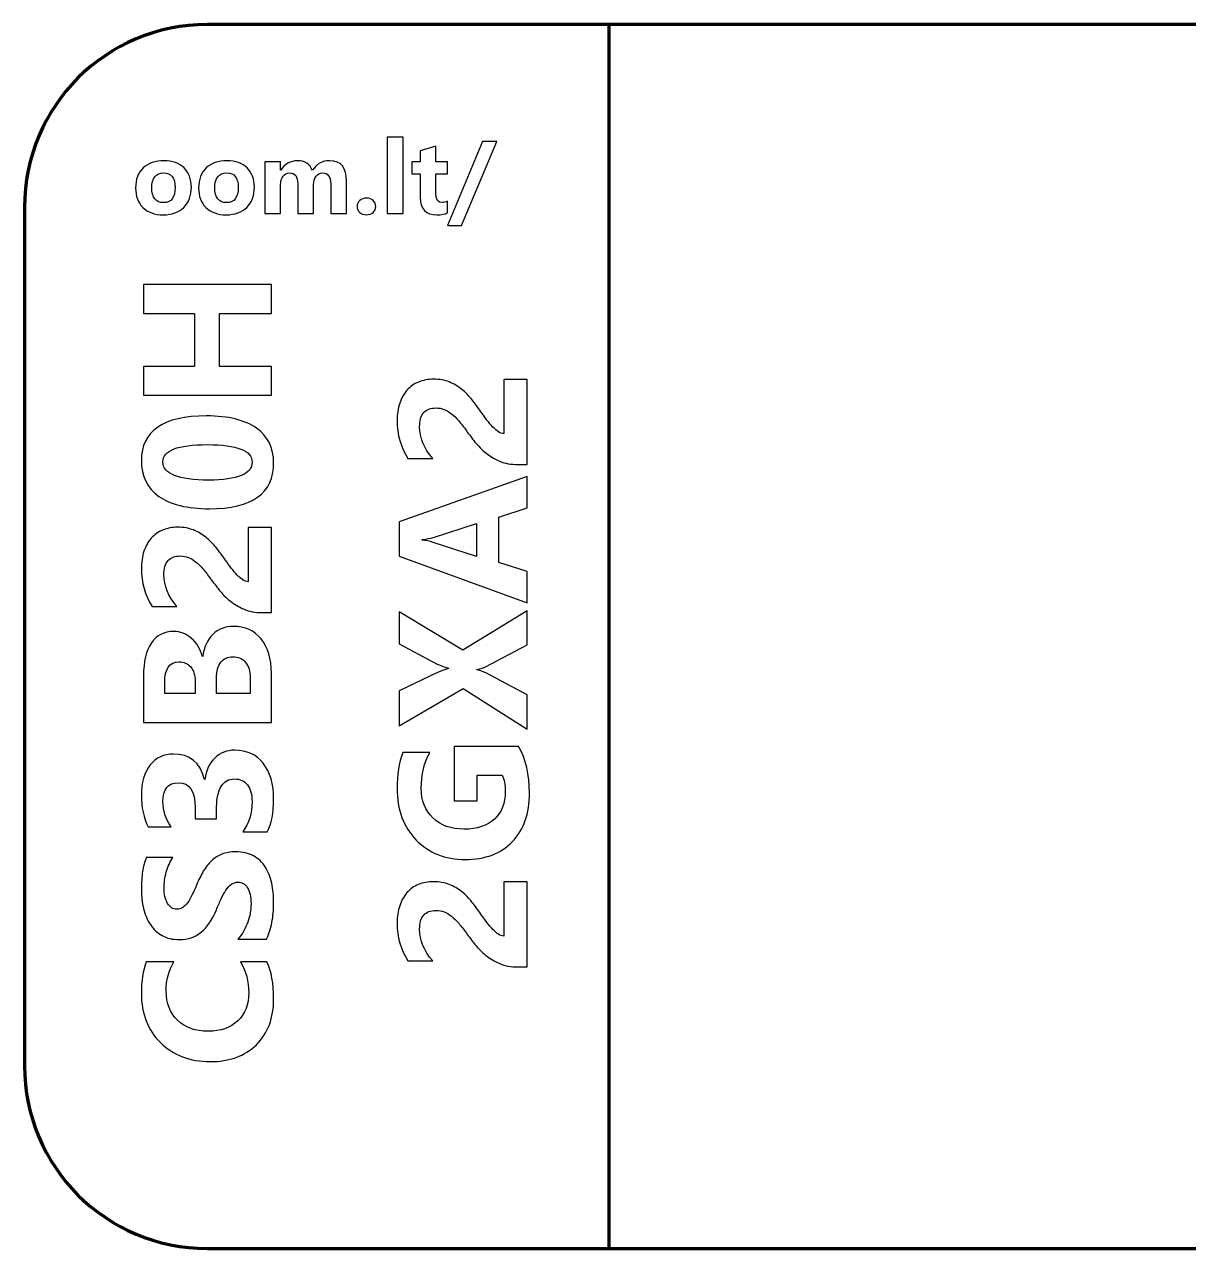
# Model space of a CAD drawing. Header units: centimetres. Extents: x -8 to 8, y -13.2 to 10.
# Drawn here: x -1.3 to 1.886, y 0.2 to 3.55 of the extents above; entities that cross this region are included whole.
import ezdxf

# ---------------------------------------------------------------- set-up
doc = ezdxf.new("R2010")
doc.units = ezdxf.units.CM
doc.header["$MEASUREMENT"] = 0
doc.layers.add('Layer 1', color=7, linetype='Continuous')

msp = doc.modelspace()

# ---------------------------------------------------------------- linework, layer by layer
at = {"layer": 'Layer 1', "lineweight": 100}
for points, knots in [([(-1.3, 0.7), (-1.3, 0.7), (-1.3, 3.05), (-1.3, 3.05), (-1.3, 3.05), (-1.3, 3.32614), (-1.07614, 3.55), (-0.8, 3.55), (-0.8, 3.55), (-0.8, 3.55), (5.3, 3.55), (5.3, 3.55), (5.3, 3.55), (5.57614, 3.55), (5.8, 3.32614), (5.8, 3.05), (5.8, 3.05), (5.8, 3.05), (5.8, 0.7), (5.8, 0.7), (5.8, 0.7), (5.8, 0.42386), (5.57614, 0.2), (5.3, 0.2), (5.3, 0.2), (5.3, 0.2), (-0.8, 0.2), (-0.8, 0.2), (-0.8, 0.2), (-1.07614, 0.2), (-1.3, 0.42386), (-1.3, 0.7)], [0, 0, 0, 0, 0.1111111, 0.1111111, 0.1111111, 0.1111111, 0.2222222, 0.2222222, 0.2222222, 0.2222222, 0.3333333, 0.3333333, 0.3333333, 0.3333333, 0.4444444, 0.4444444, 0.4444444, 0.4444444, 0.5555556, 0.5555556, 0.5555556, 0.5555556, 0.6666667, 0.6666667, 0.6666667, 0.6666667, 0.7777778, 0.7777778, 0.7777778, 0.7777778, 1, 1, 1, 1]), ([(-1.3, 0.7), (-1.3, 0.7), (-1.3, 3.05), (-1.3, 3.05), (-1.3, 3.05), (-1.3, 3.32614), (-1.07614, 3.55), (-0.8, 3.55), (-0.8, 3.55), (-0.8, 3.55), (0.3, 3.55), (0.3, 3.55), (0.3, 3.55), (0.3, 3.55), (0.3, 0.2), (0.3, 0.2), (0.3, 0.2), (0.3, 0.2), (-0.8, 0.2), (-0.8, 0.2), (-0.8, 0.2), (-1.07614, 0.2), (-1.3, 0.42386), (-1.3, 0.7)], [0, 0, 0, 0, 0.1428571, 0.1428571, 0.1428571, 0.1428571, 0.2857143, 0.2857143, 0.2857143, 0.2857143, 0.4285714, 0.4285714, 0.4285714, 0.4285714, 0.5714286, 0.5714286, 0.5714286, 0.5714286, 0.7142857, 0.7142857, 0.7142857, 0.7142857, 1, 1, 1, 1])]:
    msp.add_open_spline(points, degree=3, knots=knots, dxfattribs=at)
at = {"layer": 'Layer 1', "color": 7}
for points, knots in [([(-0.26396, 3.03258), (-0.26396, 3.03258), (-0.30747, 3.03258), (-0.30747, 3.03258), (-0.30747, 3.03258), (-0.30747, 3.03258), (-0.30747, 3.24147), (-0.30747, 3.24147), (-0.30747, 3.24147), (-0.30747, 3.24147), (-0.26396, 3.24147), (-0.26396, 3.24147), (-0.26396, 3.24147), (-0.26396, 3.24147), (-0.26396, 3.03258), (-0.26396, 3.03258)], [0, 0, 0, 0, 0.2, 0.2, 0.2, 0.2, 0.4, 0.4, 0.4, 0.4, 0.6, 0.6, 0.6, 0.6, 1, 1, 1, 1]), ([(-0.14199, 3.03423), (-0.14843, 3.03084), (-0.15812, 3.02915), (-0.17106, 3.02915), (-0.17106, 3.02915), (-0.20172, 3.02915), (-0.21711, 3.04509), (-0.21711, 3.07694), (-0.21711, 3.07694), (-0.21711, 3.07694), (-0.21711, 3.14156), (-0.21711, 3.14156), (-0.21711, 3.14156), (-0.21711, 3.14156), (-0.23997, 3.14156), (-0.23997, 3.14156), (-0.23997, 3.14156), (-0.23997, 3.14156), (-0.23997, 3.17369), (-0.23997, 3.17369), (-0.23997, 3.17369), (-0.23997, 3.17369), (-0.21711, 3.17369), (-0.21711, 3.17369), (-0.21711, 3.17369), (-0.21711, 3.17369), (-0.21711, 3.20412), (-0.21711, 3.20412), (-0.21711, 3.20412), (-0.21711, 3.20412), (-0.17369, 3.21654), (-0.17369, 3.21654), (-0.17369, 3.21654), (-0.17369, 3.21654), (-0.17369, 3.17369), (-0.17369, 3.17369), (-0.17369, 3.17369), (-0.17369, 3.17369), (-0.14199, 3.17369), (-0.14199, 3.17369), (-0.14199, 3.17369), (-0.14199, 3.17369), (-0.14199, 3.14156), (-0.14199, 3.14156), (-0.14199, 3.14156), (-0.14199, 3.14156), (-0.17369, 3.14156), (-0.17369, 3.14156), (-0.17369, 3.14156), (-0.17369, 3.14156), (-0.17369, 3.08451), (-0.17369, 3.08451), (-0.17369, 3.08451), (-0.17369, 3.06983), (-0.16786, 3.0625), (-0.15619, 3.0625), (-0.15619, 3.0625), (-0.15158, 3.0625), (-0.14683, 3.06381), (-0.14199, 3.06649), (-0.14199, 3.06649), (-0.14199, 3.06649), (-0.14199, 3.03423), (-0.14199, 3.03423)], [0, 0, 0, 0, 0.0588235, 0.0588235, 0.0588235, 0.0588235, 0.1176471, 0.1176471, 0.1176471, 0.1176471, 0.1764706, 0.1764706, 0.1764706, 0.1764706, 0.2352941, 0.2352941, 0.2352941, 0.2352941, 0.2941176, 0.2941176, 0.2941176, 0.2941176, 0.3529412, 0.3529412, 0.3529412, 0.3529412, 0.4117647, 0.4117647, 0.4117647, 0.4117647, 0.4705882, 0.4705882, 0.4705882, 0.4705882, 0.5294118, 0.5294118, 0.5294118, 0.5294118, 0.5882353, 0.5882353, 0.5882353, 0.5882353, 0.6470588, 0.6470588, 0.6470588, 0.6470588, 0.7058824, 0.7058824, 0.7058824, 0.7058824, 0.7647059, 0.7647059, 0.7647059, 0.7647059, 0.8235294, 0.8235294, 0.8235294, 0.8235294, 0.8823529, 0.8823529, 0.8823529, 0.8823529, 1, 1, 1, 1]), ([(-0.00737, 3.23018), (-0.00737, 3.23018), (-0.10365, 2.9998), (-0.10365, 2.9998), (-0.10365, 2.9998), (-0.10365, 2.9998), (-0.14255, 2.9998), (-0.14255, 2.9998), (-0.14255, 2.9998), (-0.14255, 2.9998), (-0.0466, 3.23018), (-0.0466, 3.23018), (-0.0466, 3.23018), (-0.0466, 3.23018), (-0.00737, 3.23018), (-0.00737, 3.23018)], [0, 0, 0, 0, 0.2, 0.2, 0.2, 0.2, 0.4, 0.4, 0.4, 0.4, 0.6, 0.6, 0.6, 0.6, 1, 1, 1, 1]), ([(-0.9203, 3.02915), (-0.94382, 3.02915), (-0.9623, 3.03573), (-0.97576, 3.0489), (-0.97576, 3.0489), (-0.98921, 3.06207), (-0.99594, 3.07999), (-0.99594, 3.10257), (-0.99594, 3.10257), (-0.99594, 3.1259), (-0.98897, 3.1442), (-0.975, 3.15737), (-0.975, 3.15737), (-0.96103, 3.17054), (-0.94213, 3.17712), (-0.91837, 3.17712), (-0.91837, 3.17712), (-0.89495, 3.17712), (-0.87656, 3.17054), (-0.86324, 3.15737), (-0.86324, 3.15737), (-0.84993, 3.1442), (-0.84325, 3.12675), (-0.84325, 3.10506), (-0.84325, 3.10506), (-0.84325, 3.08164), (-0.85012, 3.06311), (-0.86386, 3.04951), (-0.86386, 3.04951), (-0.87759, 3.03592), (-0.89641, 3.02915), (-0.9203, 3.02915)], [0, 0, 0, 0, 0.1111111, 0.1111111, 0.1111111, 0.1111111, 0.2222222, 0.2222222, 0.2222222, 0.2222222, 0.3333333, 0.3333333, 0.3333333, 0.3333333, 0.4444444, 0.4444444, 0.4444444, 0.4444444, 0.5555556, 0.5555556, 0.5555556, 0.5555556, 0.6666667, 0.6666667, 0.6666667, 0.6666667, 0.7777778, 0.7777778, 0.7777778, 0.7777778, 1, 1, 1, 1]), ([(-0.74777, 3.02915), (-0.77129, 3.02915), (-0.78977, 3.03573), (-0.80323, 3.0489), (-0.80323, 3.0489), (-0.81668, 3.06207), (-0.82341, 3.07999), (-0.82341, 3.10257), (-0.82341, 3.10257), (-0.82341, 3.1259), (-0.81644, 3.1442), (-0.80247, 3.15737), (-0.80247, 3.15737), (-0.7885, 3.17054), (-0.7696, 3.17712), (-0.74584, 3.17712), (-0.74584, 3.17712), (-0.72242, 3.17712), (-0.70403, 3.17054), (-0.69071, 3.15737), (-0.69071, 3.15737), (-0.6774, 3.1442), (-0.67072, 3.12675), (-0.67072, 3.10506), (-0.67072, 3.10506), (-0.67072, 3.08164), (-0.67759, 3.06311), (-0.69133, 3.04951), (-0.69133, 3.04951), (-0.70506, 3.03592), (-0.72388, 3.02915), (-0.74777, 3.02915)], [0, 0, 0, 0, 0.1111111, 0.1111111, 0.1111111, 0.1111111, 0.2222222, 0.2222222, 0.2222222, 0.2222222, 0.3333333, 0.3333333, 0.3333333, 0.3333333, 0.4444444, 0.4444444, 0.4444444, 0.4444444, 0.5555556, 0.5555556, 0.5555556, 0.5555556, 0.6666667, 0.6666667, 0.6666667, 0.6666667, 0.7777778, 0.7777778, 0.7777778, 0.7777778, 1, 1, 1, 1]), ([(-0.41842, 3.03258), (-0.41842, 3.03258), (-0.46183, 3.03258), (-0.46183, 3.03258), (-0.46183, 3.03258), (-0.46183, 3.03258), (-0.46183, 3.11306), (-0.46183, 3.11306), (-0.46183, 3.11306), (-0.46183, 3.13357), (-0.46936, 3.14377), (-0.48441, 3.14377), (-0.48441, 3.14377), (-0.49156, 3.14377), (-0.49739, 3.14072), (-0.50191, 3.13456), (-0.50191, 3.13456), (-0.50643, 3.12839), (-0.50868, 3.12073), (-0.50868, 3.11155), (-0.50868, 3.11155), (-0.50868, 3.11155), (-0.50868, 3.03258), (-0.50868, 3.03258), (-0.50868, 3.03258), (-0.50868, 3.03258), (-0.55219, 3.03258), (-0.55219, 3.03258), (-0.55219, 3.03258), (-0.55219, 3.03258), (-0.55219, 3.11391), (-0.55219, 3.11391), (-0.55219, 3.11391), (-0.55219, 3.1338), (-0.55962, 3.14377), (-0.57439, 3.14377), (-0.57439, 3.14377), (-0.58183, 3.14377), (-0.5878, 3.14086), (-0.59222, 3.13498), (-0.59222, 3.13498), (-0.59669, 3.1291), (-0.59895, 3.1211), (-0.59895, 3.11099), (-0.59895, 3.11099), (-0.59895, 3.11099), (-0.59895, 3.03258), (-0.59895, 3.03258), (-0.59895, 3.03258), (-0.59895, 3.03258), (-0.64246, 3.03258), (-0.64246, 3.03258), (-0.64246, 3.03258), (-0.64246, 3.03258), (-0.64246, 3.17369), (-0.64246, 3.17369), (-0.64246, 3.17369), (-0.64246, 3.17369), (-0.59895, 3.17369), (-0.59895, 3.17369), (-0.59895, 3.17369), (-0.59895, 3.17369), (-0.59895, 3.15163), (-0.59895, 3.15163), (-0.59895, 3.15163), (-0.59895, 3.15163), (-0.59838, 3.15163), (-0.59838, 3.15163), (-0.59838, 3.15163), (-0.59387, 3.15916), (-0.58756, 3.16532), (-0.57943, 3.17002), (-0.57943, 3.17002), (-0.57129, 3.17477), (-0.5624, 3.17712), (-0.55276, 3.17712), (-0.55276, 3.17712), (-0.53281, 3.17712), (-0.51917, 3.16837), (-0.51183, 3.15083), (-0.51183, 3.15083), (-0.50106, 3.16837), (-0.48531, 3.17712), (-0.46442, 3.17712), (-0.46442, 3.17712), (-0.43375, 3.17712), (-0.41842, 3.15821), (-0.41842, 3.12035), (-0.41842, 3.12035), (-0.41842, 3.12035), (-0.41842, 3.03258), (-0.41842, 3.03258)], [0, 0, 0, 0, 0.0416667, 0.0416667, 0.0416667, 0.0416667, 0.0833333, 0.0833333, 0.0833333, 0.0833333, 0.125, 0.125, 0.125, 0.125, 0.1666667, 0.1666667, 0.1666667, 0.1666667, 0.2083333, 0.2083333, 0.2083333, 0.2083333, 0.25, 0.25, 0.25, 0.25, 0.2916667, 0.2916667, 0.2916667, 0.2916667, 0.3333333, 0.3333333, 0.3333333, 0.3333333, 0.375, 0.375, 0.375, 0.375, 0.4166667, 0.4166667, 0.4166667, 0.4166667, 0.4583333, 0.4583333, 0.4583333, 0.4583333, 0.5, 0.5, 0.5, 0.5, 0.5416667, 0.5416667, 0.5416667, 0.5416667, 0.5833333, 0.5833333, 0.5833333, 0.5833333, 0.625, 0.625, 0.625, 0.625, 0.6666667, 0.6666667, 0.6666667, 0.6666667, 0.7083333, 0.7083333, 0.7083333, 0.7083333, 0.75, 0.75, 0.75, 0.75, 0.7916667, 0.7916667, 0.7916667, 0.7916667, 0.8333333, 0.8333333, 0.8333333, 0.8333333, 0.875, 0.875, 0.875, 0.875, 0.9166667, 0.9166667, 0.9166667, 0.9166667, 1, 1, 1, 1]), ([(-0.91917, 3.14377), (-0.92947, 3.14377), (-0.93747, 3.14025), (-0.94316, 3.13319), (-0.94316, 3.13319), (-0.94885, 3.12609), (-0.95172, 3.11607), (-0.95172, 3.10314), (-0.95172, 3.10314), (-0.95172, 3.07604), (-0.94076, 3.0625), (-0.91889, 3.0625), (-0.91889, 3.0625), (-0.89805, 3.0625), (-0.88761, 3.07642), (-0.88761, 3.10422), (-0.88761, 3.10422), (-0.88761, 3.1306), (-0.89815, 3.14377), (-0.91917, 3.14377)], [0, 0, 0, 0, 0.1666667, 0.1666667, 0.1666667, 0.1666667, 0.3333333, 0.3333333, 0.3333333, 0.3333333, 0.5, 0.5, 0.5, 0.5, 0.6666667, 0.6666667, 0.6666667, 0.6666667, 1, 1, 1, 1]), ([(-0.74664, 3.14377), (-0.75694, 3.14377), (-0.76494, 3.14025), (-0.77063, 3.13319), (-0.77063, 3.13319), (-0.77632, 3.12609), (-0.77919, 3.11607), (-0.77919, 3.10314), (-0.77919, 3.10314), (-0.77919, 3.07604), (-0.76823, 3.0625), (-0.74636, 3.0625), (-0.74636, 3.0625), (-0.72552, 3.0625), (-0.71508, 3.07642), (-0.71508, 3.10422), (-0.71508, 3.10422), (-0.71508, 3.1306), (-0.72562, 3.14377), (-0.74664, 3.14377)], [0, 0, 0, 0, 0.1666667, 0.1666667, 0.1666667, 0.1666667, 0.3333333, 0.3333333, 0.3333333, 0.3333333, 0.5, 0.5, 0.5, 0.5, 0.6666667, 0.6666667, 0.6666667, 0.6666667, 1, 1, 1, 1]), ([(-0.36452, 3.02915), (-0.37172, 3.02915), (-0.37769, 3.03136), (-0.38244, 3.03573), (-0.38244, 3.03573), (-0.38724, 3.04015), (-0.38959, 3.04556), (-0.38959, 3.05201), (-0.38959, 3.05201), (-0.38959, 3.05864), (-0.38714, 3.06405), (-0.38225, 3.06828), (-0.38225, 3.06828), (-0.37731, 3.07251), (-0.3712, 3.07463), (-0.36386, 3.07463), (-0.36386, 3.07463), (-0.35638, 3.07463), (-0.35031, 3.07247), (-0.34556, 3.06819), (-0.34556, 3.06819), (-0.34086, 3.06395), (-0.33851, 3.05854), (-0.33851, 3.05201), (-0.33851, 3.05201), (-0.33851, 3.04533), (-0.34091, 3.03982), (-0.3457, 3.03554), (-0.3457, 3.03554), (-0.35055, 3.03126), (-0.35681, 3.02915), (-0.36452, 3.02915)], [0, 0, 0, 0, 0.1111111, 0.1111111, 0.1111111, 0.1111111, 0.2222222, 0.2222222, 0.2222222, 0.2222222, 0.3333333, 0.3333333, 0.3333333, 0.3333333, 0.4444444, 0.4444444, 0.4444444, 0.4444444, 0.5555556, 0.5555556, 0.5555556, 0.5555556, 0.6666667, 0.6666667, 0.6666667, 0.6666667, 0.7777778, 0.7777778, 0.7777778, 0.7777778, 1, 1, 1, 1]), ([(-0.62408, 2.83845), (-0.62408, 2.83845), (-0.62408, 2.75937), (-0.62408, 2.75937), (-0.62408, 2.75937), (-0.62408, 2.75937), (-0.76666, 2.75937), (-0.76666, 2.75937), (-0.76666, 2.75937), (-0.76666, 2.75937), (-0.76666, 2.61437), (-0.76666, 2.61437), (-0.76666, 2.61437), (-0.76666, 2.61437), (-0.62408, 2.61437), (-0.62408, 2.61437), (-0.62408, 2.61437), (-0.62408, 2.61437), (-0.62408, 2.53545), (-0.62408, 2.53545), (-0.62408, 2.53545), (-0.62408, 2.53545), (-0.97416, 2.53545), (-0.97416, 2.53545), (-0.97416, 2.53545), (-0.97416, 2.53545), (-0.97416, 2.61437), (-0.97416, 2.61437), (-0.97416, 2.61437), (-0.97416, 2.61437), (-0.8345, 2.61437), (-0.8345, 2.61437), (-0.8345, 2.61437), (-0.8345, 2.61437), (-0.8345, 2.75937), (-0.8345, 2.75937), (-0.8345, 2.75937), (-0.8345, 2.75937), (-0.97416, 2.75937), (-0.97416, 2.75937), (-0.97416, 2.75937), (-0.97416, 2.75937), (-0.97416, 2.83845), (-0.97416, 2.83845), (-0.97416, 2.83845), (-0.97416, 2.83845), (-0.62408, 2.83845), (-0.62408, 2.83845)], [0, 0, 0, 0, 0.0769231, 0.0769231, 0.0769231, 0.0769231, 0.1538462, 0.1538462, 0.1538462, 0.1538462, 0.2307692, 0.2307692, 0.2307692, 0.2307692, 0.3076923, 0.3076923, 0.3076923, 0.3076923, 0.3846154, 0.3846154, 0.3846154, 0.3846154, 0.4615385, 0.4615385, 0.4615385, 0.4615385, 0.5384615, 0.5384615, 0.5384615, 0.5384615, 0.6153846, 0.6153846, 0.6153846, 0.6153846, 0.6923077, 0.6923077, 0.6923077, 0.6923077, 0.7692308, 0.7692308, 0.7692308, 0.7692308, 0.8461538, 0.8461538, 0.8461538, 0.8461538, 1, 1, 1, 1]), ([(0.01192, 2.43013), (0.01192, 2.43013), (0.01192, 2.57855), (0.01192, 2.57855), (0.01192, 2.57855), (0.01192, 2.57855), (0.07592, 2.57855), (0.07592, 2.57855), (0.07592, 2.57855), (0.07592, 2.57855), (0.07592, 2.34563), (0.07592, 2.34563), (0.07592, 2.34563), (0.07592, 2.34563), (0.04959, 2.34563), (0.04959, 2.34563), (0.04959, 2.34563), (0.03167, 2.34563), (0.01559, 2.34863), (0.00134, 2.35471), (0.00134, 2.35471), (-0.01291, 2.36071), (-0.02566, 2.3683), (-0.037, 2.37738), (-0.037, 2.37738), (-0.04833, 2.38646), (-0.05833, 2.39646), (-0.067, 2.4073), (-0.067, 2.4073), (-0.07575, 2.41813), (-0.08358, 2.42838), (-0.09058, 2.43821), (-0.09058, 2.43821), (-0.09791, 2.44846), (-0.10491, 2.45738), (-0.11158, 2.46513), (-0.11158, 2.46513), (-0.11825, 2.47288), (-0.12491, 2.47938), (-0.1315, 2.48471), (-0.1315, 2.48471), (-0.13808, 2.48996), (-0.14475, 2.49388), (-0.1515, 2.49655), (-0.1515, 2.49655), (-0.15825, 2.49913), (-0.16541, 2.50046), (-0.17308, 2.50046), (-0.17308, 2.50046), (-0.18808, 2.50046), (-0.19941, 2.49621), (-0.20708, 2.48771), (-0.20708, 2.48771), (-0.21466, 2.4793), (-0.2185, 2.4663), (-0.2185, 2.44888), (-0.2185, 2.44888), (-0.2185, 2.4188), (-0.20658, 2.38996), (-0.18266, 2.36246), (-0.18266, 2.36246), (-0.18266, 2.36246), (-0.2505, 2.36246), (-0.2505, 2.36246), (-0.2505, 2.36246), (-0.27016, 2.39296), (-0.28008, 2.4273), (-0.28008, 2.46555), (-0.28008, 2.46555), (-0.28008, 2.4833), (-0.27775, 2.49913), (-0.27308, 2.51321), (-0.27308, 2.51321), (-0.26841, 2.5273), (-0.26183, 2.53921), (-0.25316, 2.54905), (-0.25316, 2.54905), (-0.24458, 2.5588), (-0.23408, 2.56621), (-0.22183, 2.57138), (-0.22183, 2.57138), (-0.2095, 2.57646), (-0.19583, 2.57905), (-0.18066, 2.57905), (-0.18066, 2.57905), (-0.16458, 2.57905), (-0.15025, 2.57655), (-0.13766, 2.57163), (-0.13766, 2.57163), (-0.12516, 2.56663), (-0.11375, 2.56005), (-0.1035, 2.5518), (-0.1035, 2.5518), (-0.09325, 2.54363), (-0.08383, 2.53413), (-0.07533, 2.52338), (-0.07533, 2.52338), (-0.06675, 2.51263), (-0.0585, 2.50146), (-0.05058, 2.48996), (-0.05058, 2.48996), (-0.045, 2.48213), (-0.0395, 2.47463), (-0.03408, 2.46738), (-0.03408, 2.46738), (-0.02858, 2.46013), (-0.02325, 2.45371), (-0.01791, 2.44821), (-0.01791, 2.44821), (-0.01266, 2.44263), (-0.0075, 2.43821), (-0.00241, 2.43496), (-0.00241, 2.43496), (0.00259, 2.43171), (0.00742, 2.43013), (0.01192, 2.43013)], [0, 0, 0, 0, 0.0333333, 0.0333333, 0.0333333, 0.0333333, 0.0666667, 0.0666667, 0.0666667, 0.0666667, 0.1, 0.1, 0.1, 0.1, 0.1333333, 0.1333333, 0.1333333, 0.1333333, 0.1666667, 0.1666667, 0.1666667, 0.1666667, 0.2, 0.2, 0.2, 0.2, 0.2333333, 0.2333333, 0.2333333, 0.2333333, 0.2666667, 0.2666667, 0.2666667, 0.2666667, 0.3, 0.3, 0.3, 0.3, 0.3333333, 0.3333333, 0.3333333, 0.3333333, 0.3666667, 0.3666667, 0.3666667, 0.3666667, 0.4, 0.4, 0.4, 0.4, 0.4333333, 0.4333333, 0.4333333, 0.4333333, 0.4666667, 0.4666667, 0.4666667, 0.4666667, 0.5, 0.5, 0.5, 0.5, 0.5333333, 0.5333333, 0.5333333, 0.5333333, 0.5666667, 0.5666667, 0.5666667, 0.5666667, 0.6, 0.6, 0.6, 0.6, 0.6333333, 0.6333333, 0.6333333, 0.6333333, 0.6666667, 0.6666667, 0.6666667, 0.6666667, 0.7, 0.7, 0.7, 0.7, 0.7333333, 0.7333333, 0.7333333, 0.7333333, 0.7666667, 0.7666667, 0.7666667, 0.7666667, 0.8, 0.8, 0.8, 0.8, 0.8333333, 0.8333333, 0.8333333, 0.8333333, 0.8666667, 0.8666667, 0.8666667, 0.8666667, 0.9, 0.9, 0.9, 0.9, 0.9333333, 0.9333333, 0.9333333, 0.9333333, 1, 1, 1, 1]), ([(-0.618, 2.3497), (-0.618, 2.26637), (-0.6765, 2.2247), (-0.7935, 2.2247), (-0.7935, 2.2247), (-0.85425, 2.2247), (-0.9005, 2.23595), (-0.93233, 2.25854), (-0.93233, 2.25854), (-0.96416, 2.28104), (-0.98008, 2.31379), (-0.98008, 2.35654), (-0.98008, 2.35654), (-0.98008, 2.43795), (-0.92058, 2.47862), (-0.80158, 2.47862), (-0.80158, 2.47862), (-0.74233, 2.47862), (-0.69691, 2.46754), (-0.66533, 2.44529), (-0.66533, 2.44529), (-0.63375, 2.42312), (-0.618, 2.3912), (-0.618, 2.3497)], [0, 0, 0, 0, 0.1428571, 0.1428571, 0.1428571, 0.1428571, 0.2857143, 0.2857143, 0.2857143, 0.2857143, 0.4285714, 0.4285714, 0.4285714, 0.4285714, 0.5714286, 0.5714286, 0.5714286, 0.5714286, 0.7142857, 0.7142857, 0.7142857, 0.7142857, 1, 1, 1, 1]), ([(-0.92116, 2.35312), (-0.92116, 2.31979), (-0.87925, 2.30312), (-0.7955, 2.30312), (-0.7955, 2.30312), (-0.7165, 2.30312), (-0.67708, 2.31945), (-0.67708, 2.35212), (-0.67708, 2.35212), (-0.67708, 2.38404), (-0.71775, 2.40004), (-0.79916, 2.40004), (-0.79916, 2.40004), (-0.8805, 2.40004), (-0.92116, 2.38437), (-0.92116, 2.35312)], [0, 0, 0, 0, 0.2, 0.2, 0.2, 0.2, 0.4, 0.4, 0.4, 0.4, 0.6, 0.6, 0.6, 0.6, 1, 1, 1, 1]), ([(0.07592, 2.31288), (0.07592, 2.31288), (0.07592, 2.22696), (0.07592, 2.22696), (0.07592, 2.22696), (0.07592, 2.22696), (-0.002, 2.20204), (-0.002, 2.20204), (-0.002, 2.20204), (-0.002, 2.20204), (-0.002, 2.07754), (-0.002, 2.07754), (-0.002, 2.07754), (-0.002, 2.07754), (0.07592, 2.05288), (0.07592, 2.05288), (0.07592, 2.05288), (0.07592, 2.05288), (0.07592, 1.96738), (0.07592, 1.96738), (0.07592, 1.96738), (0.07592, 1.96738), (-0.27416, 2.09488), (-0.27416, 2.09488), (-0.27416, 2.09488), (-0.27416, 2.09488), (-0.27416, 2.18838), (-0.27416, 2.18838), (-0.27416, 2.18838), (-0.27416, 2.18838), (0.07592, 2.31288), (0.07592, 2.31288)], [0, 0, 0, 0, 0.1111111, 0.1111111, 0.1111111, 0.1111111, 0.2222222, 0.2222222, 0.2222222, 0.2222222, 0.3333333, 0.3333333, 0.3333333, 0.3333333, 0.4444444, 0.4444444, 0.4444444, 0.4444444, 0.5555556, 0.5555556, 0.5555556, 0.5555556, 0.6666667, 0.6666667, 0.6666667, 0.6666667, 0.7777778, 0.7777778, 0.7777778, 0.7777778, 1, 1, 1, 1]), ([(-0.0625, 2.18396), (-0.0625, 2.18396), (-0.18016, 2.14638), (-0.18016, 2.14638), (-0.18016, 2.14638), (-0.189, 2.14363), (-0.1995, 2.14163), (-0.21166, 2.14046), (-0.21166, 2.14046), (-0.21166, 2.14046), (-0.21166, 2.13854), (-0.21166, 2.13854), (-0.21166, 2.13854), (-0.20141, 2.13771), (-0.19125, 2.13571), (-0.18116, 2.13246), (-0.18116, 2.13246), (-0.18116, 2.13246), (-0.0625, 2.09438), (-0.0625, 2.09438), (-0.0625, 2.09438), (-0.0625, 2.09438), (-0.0625, 2.18396), (-0.0625, 2.18396)], [0, 0, 0, 0, 0.1428571, 0.1428571, 0.1428571, 0.1428571, 0.2857143, 0.2857143, 0.2857143, 0.2857143, 0.4285714, 0.4285714, 0.4285714, 0.4285714, 0.5714286, 0.5714286, 0.5714286, 0.5714286, 0.7142857, 0.7142857, 0.7142857, 0.7142857, 1, 1, 1, 1]), ([(-0.68808, 2.02504), (-0.68808, 2.02504), (-0.68808, 2.17346), (-0.68808, 2.17346), (-0.68808, 2.17346), (-0.68808, 2.17346), (-0.62408, 2.17346), (-0.62408, 2.17346), (-0.62408, 2.17346), (-0.62408, 2.17346), (-0.62408, 1.94054), (-0.62408, 1.94054), (-0.62408, 1.94054), (-0.62408, 1.94054), (-0.65041, 1.94054), (-0.65041, 1.94054), (-0.65041, 1.94054), (-0.66833, 1.94054), (-0.68441, 1.94354), (-0.69866, 1.94962), (-0.69866, 1.94962), (-0.71291, 1.95562), (-0.72566, 1.96321), (-0.737, 1.97229), (-0.737, 1.97229), (-0.74833, 1.98137), (-0.75833, 1.99137), (-0.767, 2.00221), (-0.767, 2.00221), (-0.77575, 2.01304), (-0.78358, 2.02329), (-0.79058, 2.03312), (-0.79058, 2.03312), (-0.79791, 2.04337), (-0.80491, 2.05229), (-0.81158, 2.06004), (-0.81158, 2.06004), (-0.81825, 2.06779), (-0.82491, 2.07429), (-0.8315, 2.07962), (-0.8315, 2.07962), (-0.83808, 2.08487), (-0.84475, 2.08879), (-0.8515, 2.09146), (-0.8515, 2.09146), (-0.85825, 2.09404), (-0.86541, 2.09537), (-0.87308, 2.09537), (-0.87308, 2.09537), (-0.88808, 2.09537), (-0.89941, 2.09112), (-0.90708, 2.08262), (-0.90708, 2.08262), (-0.91466, 2.07421), (-0.9185, 2.06121), (-0.9185, 2.04379), (-0.9185, 2.04379), (-0.9185, 2.01371), (-0.90658, 1.98487), (-0.88266, 1.95737), (-0.88266, 1.95737), (-0.88266, 1.95737), (-0.9505, 1.95737), (-0.9505, 1.95737), (-0.9505, 1.95737), (-0.97016, 1.98787), (-0.98008, 2.02221), (-0.98008, 2.06046), (-0.98008, 2.06046), (-0.98008, 2.07821), (-0.97775, 2.09404), (-0.97308, 2.10812), (-0.97308, 2.10812), (-0.96841, 2.12221), (-0.96183, 2.13412), (-0.95316, 2.14396), (-0.95316, 2.14396), (-0.94458, 2.15371), (-0.93408, 2.16112), (-0.92183, 2.16629), (-0.92183, 2.16629), (-0.9095, 2.17137), (-0.89583, 2.17396), (-0.88066, 2.17396), (-0.88066, 2.17396), (-0.86458, 2.17396), (-0.85025, 2.17146), (-0.83766, 2.16654), (-0.83766, 2.16654), (-0.82516, 2.16154), (-0.81375, 2.15496), (-0.8035, 2.14671), (-0.8035, 2.14671), (-0.79325, 2.13854), (-0.78383, 2.12904), (-0.77533, 2.11829), (-0.77533, 2.11829), (-0.76675, 2.10754), (-0.7585, 2.09637), (-0.75058, 2.08487), (-0.75058, 2.08487), (-0.745, 2.07704), (-0.7395, 2.06954), (-0.73408, 2.06229), (-0.73408, 2.06229), (-0.72858, 2.05504), (-0.72325, 2.04862), (-0.71791, 2.04312), (-0.71791, 2.04312), (-0.71266, 2.03754), (-0.7075, 2.03312), (-0.70241, 2.02987), (-0.70241, 2.02987), (-0.69741, 2.02662), (-0.69258, 2.02504), (-0.68808, 2.02504)], [0, 0, 0, 0, 0.0333333, 0.0333333, 0.0333333, 0.0333333, 0.0666667, 0.0666667, 0.0666667, 0.0666667, 0.1, 0.1, 0.1, 0.1, 0.1333333, 0.1333333, 0.1333333, 0.1333333, 0.1666667, 0.1666667, 0.1666667, 0.1666667, 0.2, 0.2, 0.2, 0.2, 0.2333333, 0.2333333, 0.2333333, 0.2333333, 0.2666667, 0.2666667, 0.2666667, 0.2666667, 0.3, 0.3, 0.3, 0.3, 0.3333333, 0.3333333, 0.3333333, 0.3333333, 0.3666667, 0.3666667, 0.3666667, 0.3666667, 0.4, 0.4, 0.4, 0.4, 0.4333333, 0.4333333, 0.4333333, 0.4333333, 0.4666667, 0.4666667, 0.4666667, 0.4666667, 0.5, 0.5, 0.5, 0.5, 0.5333333, 0.5333333, 0.5333333, 0.5333333, 0.5666667, 0.5666667, 0.5666667, 0.5666667, 0.6, 0.6, 0.6, 0.6, 0.6333333, 0.6333333, 0.6333333, 0.6333333, 0.6666667, 0.6666667, 0.6666667, 0.6666667, 0.7, 0.7, 0.7, 0.7, 0.7333333, 0.7333333, 0.7333333, 0.7333333, 0.7666667, 0.7666667, 0.7666667, 0.7666667, 0.8, 0.8, 0.8, 0.8, 0.8333333, 0.8333333, 0.8333333, 0.8333333, 0.8666667, 0.8666667, 0.8666667, 0.8666667, 0.9, 0.9, 0.9, 0.9, 0.9333333, 0.9333333, 0.9333333, 0.9333333, 1, 1, 1, 1]), ([(0.07592, 1.94563), (0.07592, 1.94563), (0.07592, 1.85213), (0.07592, 1.85213), (0.07592, 1.85213), (0.07592, 1.85213), (-0.03808, 1.79179), (-0.03808, 1.79179), (-0.03808, 1.79179), (-0.04233, 1.78954), (-0.05016, 1.78721), (-0.0615, 1.78471), (-0.0615, 1.78471), (-0.0615, 1.78471), (-0.0615, 1.78379), (-0.0615, 1.78379), (-0.0615, 1.78379), (-0.05616, 1.78263), (-0.048, 1.77996), (-0.03708, 1.77571), (-0.03708, 1.77571), (-0.03708, 1.77571), (0.07592, 1.71521), (0.07592, 1.71521), (0.07592, 1.71521), (0.07592, 1.71521), (0.07592, 1.62121), (0.07592, 1.62121), (0.07592, 1.62121), (0.07592, 1.62121), (-0.09916, 1.73271), (-0.09916, 1.73271), (-0.09916, 1.73271), (-0.09916, 1.73271), (-0.27416, 1.63071), (-0.27416, 1.63071), (-0.27416, 1.63071), (-0.27416, 1.63071), (-0.27416, 1.72663), (-0.27416, 1.72663), (-0.27416, 1.72663), (-0.27416, 1.72663), (-0.16916, 1.77671), (-0.16916, 1.77671), (-0.16916, 1.77671), (-0.16091, 1.78063), (-0.15108, 1.78413), (-0.13966, 1.78721), (-0.13966, 1.78721), (-0.13966, 1.78721), (-0.13966, 1.78821), (-0.13966, 1.78821), (-0.13966, 1.78821), (-0.1465, 1.79013), (-0.15666, 1.79379), (-0.17016, 1.79913), (-0.17016, 1.79913), (-0.17016, 1.79913), (-0.27416, 1.85479), (-0.27416, 1.85479), (-0.27416, 1.85479), (-0.27416, 1.85479), (-0.27416, 1.94271), (-0.27416, 1.94271), (-0.27416, 1.94271), (-0.27416, 1.94271), (-0.10058, 1.83771), (-0.10058, 1.83771), (-0.10058, 1.83771), (-0.10058, 1.83771), (0.07592, 1.94563), (0.07592, 1.94563)], [0, 0, 0, 0, 0.0526316, 0.0526316, 0.0526316, 0.0526316, 0.1052632, 0.1052632, 0.1052632, 0.1052632, 0.1578947, 0.1578947, 0.1578947, 0.1578947, 0.2105263, 0.2105263, 0.2105263, 0.2105263, 0.2631579, 0.2631579, 0.2631579, 0.2631579, 0.3157895, 0.3157895, 0.3157895, 0.3157895, 0.3684211, 0.3684211, 0.3684211, 0.3684211, 0.4210526, 0.4210526, 0.4210526, 0.4210526, 0.4736842, 0.4736842, 0.4736842, 0.4736842, 0.5263158, 0.5263158, 0.5263158, 0.5263158, 0.5789474, 0.5789474, 0.5789474, 0.5789474, 0.6315789, 0.6315789, 0.6315789, 0.6315789, 0.6842105, 0.6842105, 0.6842105, 0.6842105, 0.7368421, 0.7368421, 0.7368421, 0.7368421, 0.7894737, 0.7894737, 0.7894737, 0.7894737, 0.8421053, 0.8421053, 0.8421053, 0.8421053, 0.8947368, 0.8947368, 0.8947368, 0.8947368, 1, 1, 1, 1]), ([(-0.62408, 1.63971), (-0.62408, 1.63971), (-0.97416, 1.63971), (-0.97416, 1.63971), (-0.97416, 1.63971), (-0.97416, 1.63971), (-0.97416, 1.76721), (-0.97416, 1.76721), (-0.97416, 1.76721), (-0.97416, 1.80629), (-0.967, 1.83629), (-0.95266, 1.85729), (-0.95266, 1.85729), (-0.93841, 1.87829), (-0.91816, 1.88879), (-0.89216, 1.88879), (-0.89216, 1.88879), (-0.87325, 1.88879), (-0.85675, 1.88238), (-0.84258, 1.86963), (-0.84258, 1.86963), (-0.82841, 1.85679), (-0.81858, 1.84054), (-0.81308, 1.82063), (-0.81308, 1.82063), (-0.81308, 1.82063), (-0.81208, 1.82063), (-0.81208, 1.82063), (-0.81208, 1.82063), (-0.809, 1.84554), (-0.79975, 1.86546), (-0.7845, 1.88038), (-0.7845, 1.88038), (-0.76916, 1.89521), (-0.75058, 1.90271), (-0.72858, 1.90271), (-0.72858, 1.90271), (-0.6965, 1.90271), (-0.67108, 1.89121), (-0.65225, 1.86829), (-0.65225, 1.86829), (-0.6335, 1.84529), (-0.62408, 1.81396), (-0.62408, 1.77429), (-0.62408, 1.77429), (-0.62408, 1.77429), (-0.62408, 1.63971), (-0.62408, 1.63971)], [0, 0, 0, 0, 0.0769231, 0.0769231, 0.0769231, 0.0769231, 0.1538462, 0.1538462, 0.1538462, 0.1538462, 0.2307692, 0.2307692, 0.2307692, 0.2307692, 0.3076923, 0.3076923, 0.3076923, 0.3076923, 0.3846154, 0.3846154, 0.3846154, 0.3846154, 0.4615385, 0.4615385, 0.4615385, 0.4615385, 0.5384615, 0.5384615, 0.5384615, 0.5384615, 0.6153846, 0.6153846, 0.6153846, 0.6153846, 0.6923077, 0.6923077, 0.6923077, 0.6923077, 0.7692308, 0.7692308, 0.7692308, 0.7692308, 0.8461538, 0.8461538, 0.8461538, 0.8461538, 1, 1, 1, 1]), ([(-0.7745, 1.71863), (-0.7745, 1.71863), (-0.68216, 1.71863), (-0.68216, 1.71863), (-0.68216, 1.71863), (-0.68216, 1.71863), (-0.68216, 1.76138), (-0.68216, 1.76138), (-0.68216, 1.76138), (-0.68216, 1.77954), (-0.68641, 1.79388), (-0.69491, 1.80421), (-0.69491, 1.80421), (-0.70333, 1.81454), (-0.71491, 1.81971), (-0.72958, 1.81971), (-0.72958, 1.81971), (-0.74358, 1.81971), (-0.7545, 1.81463), (-0.7625, 1.80446), (-0.7625, 1.80446), (-0.7705, 1.79421), (-0.7745, 1.78004), (-0.7745, 1.76179), (-0.7745, 1.76179), (-0.7745, 1.76179), (-0.7745, 1.71863), (-0.7745, 1.71863)], [0, 0, 0, 0, 0.125, 0.125, 0.125, 0.125, 0.25, 0.25, 0.25, 0.25, 0.375, 0.375, 0.375, 0.375, 0.5, 0.5, 0.5, 0.5, 0.625, 0.625, 0.625, 0.625, 0.75, 0.75, 0.75, 0.75, 1, 1, 1, 1]), ([(-0.91608, 1.71863), (-0.91608, 1.71863), (-0.83308, 1.71863), (-0.83308, 1.71863), (-0.83308, 1.71863), (-0.83308, 1.71863), (-0.83308, 1.75329), (-0.83308, 1.75329), (-0.83308, 1.75329), (-0.83308, 1.76954), (-0.837, 1.78238), (-0.84491, 1.79171), (-0.84491, 1.79171), (-0.85283, 1.80113), (-0.86366, 1.80579), (-0.8775, 1.80579), (-0.8775, 1.80579), (-0.90325, 1.80579), (-0.91608, 1.78654), (-0.91608, 1.74813), (-0.91608, 1.74813), (-0.91608, 1.74813), (-0.91608, 1.71863), (-0.91608, 1.71863)], [0, 0, 0, 0, 0.1428571, 0.1428571, 0.1428571, 0.1428571, 0.2857143, 0.2857143, 0.2857143, 0.2857143, 0.4285714, 0.4285714, 0.4285714, 0.4285714, 0.5714286, 0.5714286, 0.5714286, 0.5714286, 0.7142857, 0.7142857, 0.7142857, 0.7142857, 1, 1, 1, 1]), ([(-0.63558, 1.34071), (-0.63558, 1.34071), (-0.70266, 1.34071), (-0.70266, 1.34071), (-0.70266, 1.34071), (-0.68558, 1.36413), (-0.67708, 1.39146), (-0.67708, 1.42271), (-0.67708, 1.42271), (-0.67708, 1.44246), (-0.68125, 1.4578), (-0.68975, 1.46871), (-0.68975, 1.46871), (-0.69825, 1.47971), (-0.71, 1.48521), (-0.72516, 1.48521), (-0.72516, 1.48521), (-0.74075, 1.48521), (-0.75283, 1.47846), (-0.76133, 1.46488), (-0.76133, 1.46488), (-0.76975, 1.45121), (-0.774, 1.43255), (-0.774, 1.4088), (-0.774, 1.4088), (-0.774, 1.4088), (-0.774, 1.37638), (-0.774, 1.37638), (-0.774, 1.37638), (-0.774, 1.37638), (-0.83308, 1.37638), (-0.83308, 1.37638), (-0.83308, 1.37638), (-0.83308, 1.37638), (-0.83308, 1.40638), (-0.83308, 1.40638), (-0.83308, 1.40638), (-0.83308, 1.45196), (-0.84816, 1.47471), (-0.8785, 1.47471), (-0.8785, 1.47471), (-0.907, 1.47471), (-0.92116, 1.45721), (-0.92116, 1.42221), (-0.92116, 1.42221), (-0.92116, 1.3988), (-0.91366, 1.37605), (-0.8985, 1.35388), (-0.8985, 1.35388), (-0.8985, 1.35388), (-0.9615, 1.35388), (-0.9615, 1.35388), (-0.9615, 1.35388), (-0.97383, 1.37846), (-0.98008, 1.40713), (-0.98008, 1.4398), (-0.98008, 1.4398), (-0.98008, 1.47563), (-0.972, 1.50346), (-0.95583, 1.52346), (-0.95583, 1.52346), (-0.93975, 1.54338), (-0.91883, 1.55338), (-0.89316, 1.55338), (-0.89316, 1.55338), (-0.84741, 1.55338), (-0.81875, 1.53013), (-0.80716, 1.4838), (-0.80716, 1.4838), (-0.80716, 1.4838), (-0.806, 1.4838), (-0.806, 1.4838), (-0.806, 1.4838), (-0.80291, 1.50846), (-0.79391, 1.52805), (-0.779, 1.54238), (-0.779, 1.54238), (-0.76408, 1.55671), (-0.74583, 1.56388), (-0.72416, 1.56388), (-0.72416, 1.56388), (-0.6915, 1.56388), (-0.66558, 1.55188), (-0.64658, 1.52796), (-0.64658, 1.52796), (-0.6275, 1.50405), (-0.618, 1.47096), (-0.618, 1.4288), (-0.618, 1.4288), (-0.618, 1.39271), (-0.62383, 1.3633), (-0.63558, 1.34071)], [0, 0, 0, 0, 0.0416667, 0.0416667, 0.0416667, 0.0416667, 0.0833333, 0.0833333, 0.0833333, 0.0833333, 0.125, 0.125, 0.125, 0.125, 0.1666667, 0.1666667, 0.1666667, 0.1666667, 0.2083333, 0.2083333, 0.2083333, 0.2083333, 0.25, 0.25, 0.25, 0.25, 0.2916667, 0.2916667, 0.2916667, 0.2916667, 0.3333333, 0.3333333, 0.3333333, 0.3333333, 0.375, 0.375, 0.375, 0.375, 0.4166667, 0.4166667, 0.4166667, 0.4166667, 0.4583333, 0.4583333, 0.4583333, 0.4583333, 0.5, 0.5, 0.5, 0.5, 0.5416667, 0.5416667, 0.5416667, 0.5416667, 0.5833333, 0.5833333, 0.5833333, 0.5833333, 0.625, 0.625, 0.625, 0.625, 0.6666667, 0.6666667, 0.6666667, 0.6666667, 0.7083333, 0.7083333, 0.7083333, 0.7083333, 0.75, 0.75, 0.75, 0.75, 0.7916667, 0.7916667, 0.7916667, 0.7916667, 0.8333333, 0.8333333, 0.8333333, 0.8333333, 0.875, 0.875, 0.875, 0.875, 0.9166667, 0.9166667, 0.9166667, 0.9166667, 1, 1, 1, 1]), ([(0.0525, 1.57405), (0.07217, 1.53988), (0.082, 1.49738), (0.082, 1.44655), (0.082, 1.44655), (0.082, 1.3903), (0.06642, 1.34588), (0.03525, 1.31338), (0.03525, 1.31338), (0.00409, 1.28096), (-0.03883, 1.26471), (-0.0935, 1.26471), (-0.0935, 1.26471), (-0.1485, 1.26471), (-0.19333, 1.28246), (-0.228, 1.31796), (-0.228, 1.31796), (-0.26275, 1.35338), (-0.28008, 1.40063), (-0.28008, 1.45955), (-0.28008, 1.45955), (-0.28008, 1.49663), (-0.27491, 1.52938), (-0.26466, 1.55763), (-0.26466, 1.55763), (-0.26466, 1.55763), (-0.19066, 1.55763), (-0.19066, 1.55763), (-0.19066, 1.55763), (-0.20633, 1.53063), (-0.21408, 1.49763), (-0.21408, 1.45855), (-0.21408, 1.45855), (-0.21408, 1.4258), (-0.2035, 1.39921), (-0.18225, 1.37863), (-0.18225, 1.37863), (-0.161, 1.35796), (-0.13266, 1.34771), (-0.09716, 1.34771), (-0.09716, 1.34771), (-0.06116, 1.34771), (-0.03341, 1.35696), (-0.01366, 1.37538), (-0.01366, 1.37538), (0.006, 1.39388), (0.01584, 1.4188), (0.01584, 1.45021), (0.01584, 1.45021), (0.01584, 1.46913), (0.01317, 1.48413), (0.00784, 1.49513), (0.00784, 1.49513), (0.00784, 1.49513), (-0.06058, 1.49513), (-0.06058, 1.49513), (-0.06058, 1.49513), (-0.06058, 1.49513), (-0.06058, 1.42513), (-0.06058, 1.42513), (-0.06058, 1.42513), (-0.06058, 1.42513), (-0.12358, 1.42513), (-0.12358, 1.42513), (-0.12358, 1.42513), (-0.12358, 1.42513), (-0.12358, 1.57405), (-0.12358, 1.57405), (-0.12358, 1.57405), (-0.12358, 1.57405), (0.0525, 1.57405), (0.0525, 1.57405)], [0, 0, 0, 0, 0.0526316, 0.0526316, 0.0526316, 0.0526316, 0.1052632, 0.1052632, 0.1052632, 0.1052632, 0.1578947, 0.1578947, 0.1578947, 0.1578947, 0.2105263, 0.2105263, 0.2105263, 0.2105263, 0.2631579, 0.2631579, 0.2631579, 0.2631579, 0.3157895, 0.3157895, 0.3157895, 0.3157895, 0.3684211, 0.3684211, 0.3684211, 0.3684211, 0.4210526, 0.4210526, 0.4210526, 0.4210526, 0.4736842, 0.4736842, 0.4736842, 0.4736842, 0.5263158, 0.5263158, 0.5263158, 0.5263158, 0.5789474, 0.5789474, 0.5789474, 0.5789474, 0.6315789, 0.6315789, 0.6315789, 0.6315789, 0.6842105, 0.6842105, 0.6842105, 0.6842105, 0.7368421, 0.7368421, 0.7368421, 0.7368421, 0.7894737, 0.7894737, 0.7894737, 0.7894737, 0.8421053, 0.8421053, 0.8421053, 0.8421053, 0.8947368, 0.8947368, 0.8947368, 0.8947368, 1, 1, 1, 1]), ([(-0.6375, 1.04697), (-0.6375, 1.04697), (-0.71566, 1.04697), (-0.71566, 1.04697), (-0.71566, 1.04697), (-0.70375, 1.06113), (-0.69483, 1.07655), (-0.68891, 1.09313), (-0.68891, 1.09313), (-0.683, 1.10972), (-0.68, 1.12647), (-0.68, 1.14338), (-0.68, 1.14338), (-0.68, 1.15338), (-0.68091, 1.16205), (-0.68266, 1.16938), (-0.68266, 1.16938), (-0.6845, 1.1768), (-0.68691, 1.18297), (-0.69016, 1.18797), (-0.69016, 1.18797), (-0.69333, 1.19297), (-0.69708, 1.19663), (-0.70133, 1.19905), (-0.70133, 1.19905), (-0.70566, 1.20155), (-0.71033, 1.20272), (-0.71541, 1.20272), (-0.71541, 1.20272), (-0.72225, 1.20272), (-0.72833, 1.2008), (-0.73366, 1.19688), (-0.73366, 1.19688), (-0.73908, 1.19297), (-0.744, 1.18763), (-0.74858, 1.18088), (-0.74858, 1.18088), (-0.75316, 1.17413), (-0.75758, 1.16613), (-0.76175, 1.1568), (-0.76175, 1.1568), (-0.766, 1.14755), (-0.77033, 1.13755), (-0.77475, 1.1268), (-0.77475, 1.1268), (-0.78608, 1.09947), (-0.8, 1.07905), (-0.8165, 1.06563), (-0.8165, 1.06563), (-0.83291, 1.05222), (-0.85275, 1.04555), (-0.876, 1.04555), (-0.876, 1.04555), (-0.89425, 1.04555), (-0.90991, 1.04913), (-0.923, 1.05647), (-0.923, 1.05647), (-0.93616, 1.0638), (-0.94691, 1.0738), (-0.95541, 1.08638), (-0.95541, 1.08638), (-0.96383, 1.09905), (-0.97008, 1.11363), (-0.97408, 1.13022), (-0.97408, 1.13022), (-0.97808, 1.1468), (-0.98008, 1.16438), (-0.98008, 1.18297), (-0.98008, 1.18297), (-0.98008, 1.20122), (-0.97891, 1.21738), (-0.97675, 1.23147), (-0.97675, 1.23147), (-0.97458, 1.24547), (-0.97116, 1.25847), (-0.96658, 1.27038), (-0.96658, 1.27038), (-0.96658, 1.27038), (-0.89358, 1.27038), (-0.89358, 1.27038), (-0.89358, 1.27038), (-0.89766, 1.26447), (-0.90125, 1.25813), (-0.90433, 1.25122), (-0.90433, 1.25122), (-0.90741, 1.2443), (-0.91, 1.23713), (-0.91208, 1.2298), (-0.91208, 1.2298), (-0.91408, 1.22255), (-0.91558, 1.21522), (-0.91658, 1.20797), (-0.91658, 1.20797), (-0.9175, 1.20072), (-0.918, 1.19388), (-0.918, 1.18738), (-0.918, 1.18738), (-0.918, 1.17838), (-0.91716, 1.1703), (-0.9155, 1.16297), (-0.9155, 1.16297), (-0.91375, 1.15563), (-0.91133, 1.14947), (-0.90825, 1.14438), (-0.90825, 1.14438), (-0.90516, 1.13938), (-0.9015, 1.13547), (-0.89716, 1.13263), (-0.89716, 1.13263), (-0.89283, 1.12988), (-0.888, 1.12855), (-0.88266, 1.12855), (-0.88266, 1.12855), (-0.87675, 1.12855), (-0.8715, 1.13005), (-0.86691, 1.13313), (-0.86691, 1.13313), (-0.86225, 1.13622), (-0.85783, 1.14063), (-0.85366, 1.14638), (-0.85366, 1.14638), (-0.84958, 1.15205), (-0.8455, 1.15897), (-0.8415, 1.16713), (-0.8415, 1.16713), (-0.8375, 1.17522), (-0.83341, 1.18447), (-0.82916, 1.19472), (-0.82916, 1.19472), (-0.82333, 1.20872), (-0.81708, 1.22122), (-0.8105, 1.23238), (-0.8105, 1.23238), (-0.80391, 1.24355), (-0.79641, 1.25313), (-0.78816, 1.26105), (-0.78816, 1.26105), (-0.77983, 1.26905), (-0.77033, 1.27513), (-0.75966, 1.27938), (-0.75966, 1.27938), (-0.74908, 1.28363), (-0.73666, 1.28572), (-0.7225, 1.28572), (-0.7225, 1.28572), (-0.70291, 1.28572), (-0.68658, 1.28205), (-0.67325, 1.27463), (-0.67325, 1.27463), (-0.66, 1.26722), (-0.64925, 1.25722), (-0.64108, 1.24447), (-0.64108, 1.24447), (-0.63283, 1.2318), (-0.62691, 1.21705), (-0.62333, 1.20022), (-0.62333, 1.20022), (-0.61975, 1.1833), (-0.618, 1.16555), (-0.618, 1.1468), (-0.618, 1.1468), (-0.618, 1.12763), (-0.61958, 1.10938), (-0.62283, 1.09205), (-0.62283, 1.09205), (-0.62608, 1.07472), (-0.631, 1.05963), (-0.6375, 1.04697)], [0, 0, 0, 0, 0.0232558, 0.0232558, 0.0232558, 0.0232558, 0.0465116, 0.0465116, 0.0465116, 0.0465116, 0.0697674, 0.0697674, 0.0697674, 0.0697674, 0.0930233, 0.0930233, 0.0930233, 0.0930233, 0.1162791, 0.1162791, 0.1162791, 0.1162791, 0.1395349, 0.1395349, 0.1395349, 0.1395349, 0.1627907, 0.1627907, 0.1627907, 0.1627907, 0.1860465, 0.1860465, 0.1860465, 0.1860465, 0.2093023, 0.2093023, 0.2093023, 0.2093023, 0.2325581, 0.2325581, 0.2325581, 0.2325581, 0.255814, 0.255814, 0.255814, 0.255814, 0.2790698, 0.2790698, 0.2790698, 0.2790698, 0.3023256, 0.3023256, 0.3023256, 0.3023256, 0.3255814, 0.3255814, 0.3255814, 0.3255814, 0.3488372, 0.3488372, 0.3488372, 0.3488372, 0.372093, 0.372093, 0.372093, 0.372093, 0.3953488, 0.3953488, 0.3953488, 0.3953488, 0.4186047, 0.4186047, 0.4186047, 0.4186047, 0.4418605, 0.4418605, 0.4418605, 0.4418605, 0.4651163, 0.4651163, 0.4651163, 0.4651163, 0.4883721, 0.4883721, 0.4883721, 0.4883721, 0.5116279, 0.5116279, 0.5116279, 0.5116279, 0.5348837, 0.5348837, 0.5348837, 0.5348837, 0.5581395, 0.5581395, 0.5581395, 0.5581395, 0.5813953, 0.5813953, 0.5813953, 0.5813953, 0.6046512, 0.6046512, 0.6046512, 0.6046512, 0.627907, 0.627907, 0.627907, 0.627907, 0.6511628, 0.6511628, 0.6511628, 0.6511628, 0.6744186, 0.6744186, 0.6744186, 0.6744186, 0.6976744, 0.6976744, 0.6976744, 0.6976744, 0.7209302, 0.7209302, 0.7209302, 0.7209302, 0.744186, 0.744186, 0.744186, 0.744186, 0.7674419, 0.7674419, 0.7674419, 0.7674419, 0.7906977, 0.7906977, 0.7906977, 0.7906977, 0.8139535, 0.8139535, 0.8139535, 0.8139535, 0.8372093, 0.8372093, 0.8372093, 0.8372093, 0.8604651, 0.8604651, 0.8604651, 0.8604651, 0.8837209, 0.8837209, 0.8837209, 0.8837209, 0.9069767, 0.9069767, 0.9069767, 0.9069767, 0.9302326, 0.9302326, 0.9302326, 0.9302326, 0.9534884, 0.9534884, 0.9534884, 0.9534884, 1, 1, 1, 1]), ([(0.01192, 1.05505), (0.01192, 1.05505), (0.01192, 1.20347), (0.01192, 1.20347), (0.01192, 1.20347), (0.01192, 1.20347), (0.07592, 1.20347), (0.07592, 1.20347), (0.07592, 1.20347), (0.07592, 1.20347), (0.07592, 0.97055), (0.07592, 0.97055), (0.07592, 0.97055), (0.07592, 0.97055), (0.04959, 0.97055), (0.04959, 0.97055), (0.04959, 0.97055), (0.03167, 0.97055), (0.01559, 0.97355), (0.00134, 0.97963), (0.00134, 0.97963), (-0.01291, 0.98563), (-0.02566, 0.99322), (-0.037, 1.0023), (-0.037, 1.0023), (-0.04833, 1.01138), (-0.05833, 1.02138), (-0.067, 1.03222), (-0.067, 1.03222), (-0.07575, 1.04305), (-0.08358, 1.0533), (-0.09058, 1.06313), (-0.09058, 1.06313), (-0.09791, 1.07338), (-0.10491, 1.0823), (-0.11158, 1.09005), (-0.11158, 1.09005), (-0.11825, 1.0978), (-0.12491, 1.1043), (-0.1315, 1.10963), (-0.1315, 1.10963), (-0.13808, 1.11488), (-0.14475, 1.1188), (-0.1515, 1.12147), (-0.1515, 1.12147), (-0.15825, 1.12405), (-0.16541, 1.12538), (-0.17308, 1.12538), (-0.17308, 1.12538), (-0.18808, 1.12538), (-0.19941, 1.12113), (-0.20708, 1.11263), (-0.20708, 1.11263), (-0.21466, 1.10422), (-0.2185, 1.09122), (-0.2185, 1.0738), (-0.2185, 1.0738), (-0.2185, 1.04372), (-0.20658, 1.01488), (-0.18266, 0.98738), (-0.18266, 0.98738), (-0.18266, 0.98738), (-0.2505, 0.98738), (-0.2505, 0.98738), (-0.2505, 0.98738), (-0.27016, 1.01788), (-0.28008, 1.05222), (-0.28008, 1.09047), (-0.28008, 1.09047), (-0.28008, 1.10822), (-0.27775, 1.12405), (-0.27308, 1.13813), (-0.27308, 1.13813), (-0.26841, 1.15222), (-0.26183, 1.16413), (-0.25316, 1.17397), (-0.25316, 1.17397), (-0.24458, 1.18372), (-0.23408, 1.19113), (-0.22183, 1.1963), (-0.22183, 1.1963), (-0.2095, 1.20138), (-0.19583, 1.20397), (-0.18066, 1.20397), (-0.18066, 1.20397), (-0.16458, 1.20397), (-0.15025, 1.20147), (-0.13766, 1.19655), (-0.13766, 1.19655), (-0.12516, 1.19155), (-0.11375, 1.18497), (-0.1035, 1.17672), (-0.1035, 1.17672), (-0.09325, 1.16855), (-0.08383, 1.15905), (-0.07533, 1.1483), (-0.07533, 1.1483), (-0.06675, 1.13755), (-0.0585, 1.12638), (-0.05058, 1.11488), (-0.05058, 1.11488), (-0.045, 1.10705), (-0.0395, 1.09955), (-0.03408, 1.0923), (-0.03408, 1.0923), (-0.02858, 1.08505), (-0.02325, 1.07863), (-0.01791, 1.07313), (-0.01791, 1.07313), (-0.01266, 1.06755), (-0.0075, 1.06313), (-0.00241, 1.05988), (-0.00241, 1.05988), (0.00259, 1.05663), (0.00742, 1.05505), (0.01192, 1.05505)], [0, 0, 0, 0, 0.0333333, 0.0333333, 0.0333333, 0.0333333, 0.0666667, 0.0666667, 0.0666667, 0.0666667, 0.1, 0.1, 0.1, 0.1, 0.1333333, 0.1333333, 0.1333333, 0.1333333, 0.1666667, 0.1666667, 0.1666667, 0.1666667, 0.2, 0.2, 0.2, 0.2, 0.2333333, 0.2333333, 0.2333333, 0.2333333, 0.2666667, 0.2666667, 0.2666667, 0.2666667, 0.3, 0.3, 0.3, 0.3, 0.3333333, 0.3333333, 0.3333333, 0.3333333, 0.3666667, 0.3666667, 0.3666667, 0.3666667, 0.4, 0.4, 0.4, 0.4, 0.4333333, 0.4333333, 0.4333333, 0.4333333, 0.4666667, 0.4666667, 0.4666667, 0.4666667, 0.5, 0.5, 0.5, 0.5, 0.5333333, 0.5333333, 0.5333333, 0.5333333, 0.5666667, 0.5666667, 0.5666667, 0.5666667, 0.6, 0.6, 0.6, 0.6, 0.6333333, 0.6333333, 0.6333333, 0.6333333, 0.6666667, 0.6666667, 0.6666667, 0.6666667, 0.7, 0.7, 0.7, 0.7, 0.7333333, 0.7333333, 0.7333333, 0.7333333, 0.7666667, 0.7666667, 0.7666667, 0.7666667, 0.8, 0.8, 0.8, 0.8, 0.8333333, 0.8333333, 0.8333333, 0.8333333, 0.8666667, 0.8666667, 0.8666667, 0.8666667, 0.9, 0.9, 0.9, 0.9, 0.9333333, 0.9333333, 0.9333333, 0.9333333, 1, 1, 1, 1]), ([(-0.6365, 0.98447), (-0.62416, 0.95897), (-0.618, 0.92555), (-0.618, 0.88439), (-0.618, 0.88439), (-0.618, 0.83072), (-0.63375, 0.78847), (-0.66533, 0.75772), (-0.66533, 0.75772), (-0.69691, 0.72689), (-0.739, 0.71155), (-0.79158, 0.71155), (-0.79158, 0.71155), (-0.84758, 0.71155), (-0.893, 0.7288), (-0.92783, 0.76339), (-0.92783, 0.76339), (-0.96266, 0.79797), (-0.98008, 0.84289), (-0.98008, 0.89805), (-0.98008, 0.89805), (-0.98008, 0.93222), (-0.97575, 0.96105), (-0.96708, 0.98447), (-0.96708, 0.98447), (-0.96708, 0.98447), (-0.89116, 0.98447), (-0.89116, 0.98447), (-0.89116, 0.98447), (-0.90516, 0.96105), (-0.91216, 0.93439), (-0.91216, 0.90439), (-0.91216, 0.90439), (-0.91216, 0.87155), (-0.90183, 0.84497), (-0.88116, 0.8248), (-0.88116, 0.8248), (-0.8605, 0.80464), (-0.8325, 0.79455), (-0.79716, 0.79455), (-0.79716, 0.79455), (-0.76333, 0.79455), (-0.73633, 0.80405), (-0.71625, 0.82314), (-0.71625, 0.82314), (-0.69616, 0.84214), (-0.68608, 0.8678), (-0.68608, 0.90005), (-0.68608, 0.90005), (-0.68608, 0.9308), (-0.69358, 0.95897), (-0.70858, 0.98447), (-0.70858, 0.98447), (-0.70858, 0.98447), (-0.6365, 0.98447), (-0.6365, 0.98447)], [0, 0, 0, 0, 0.0666667, 0.0666667, 0.0666667, 0.0666667, 0.1333333, 0.1333333, 0.1333333, 0.1333333, 0.2, 0.2, 0.2, 0.2, 0.2666667, 0.2666667, 0.2666667, 0.2666667, 0.3333333, 0.3333333, 0.3333333, 0.3333333, 0.4, 0.4, 0.4, 0.4, 0.4666667, 0.4666667, 0.4666667, 0.4666667, 0.5333333, 0.5333333, 0.5333333, 0.5333333, 0.6, 0.6, 0.6, 0.6, 0.6666667, 0.6666667, 0.6666667, 0.6666667, 0.7333333, 0.7333333, 0.7333333, 0.7333333, 0.8, 0.8, 0.8, 0.8, 0.8666667, 0.8666667, 0.8666667, 0.8666667, 1, 1, 1, 1])]:
    msp.add_open_spline(points, degree=3, knots=knots, dxfattribs=at)

doc.saveas('drawing.dxf')
